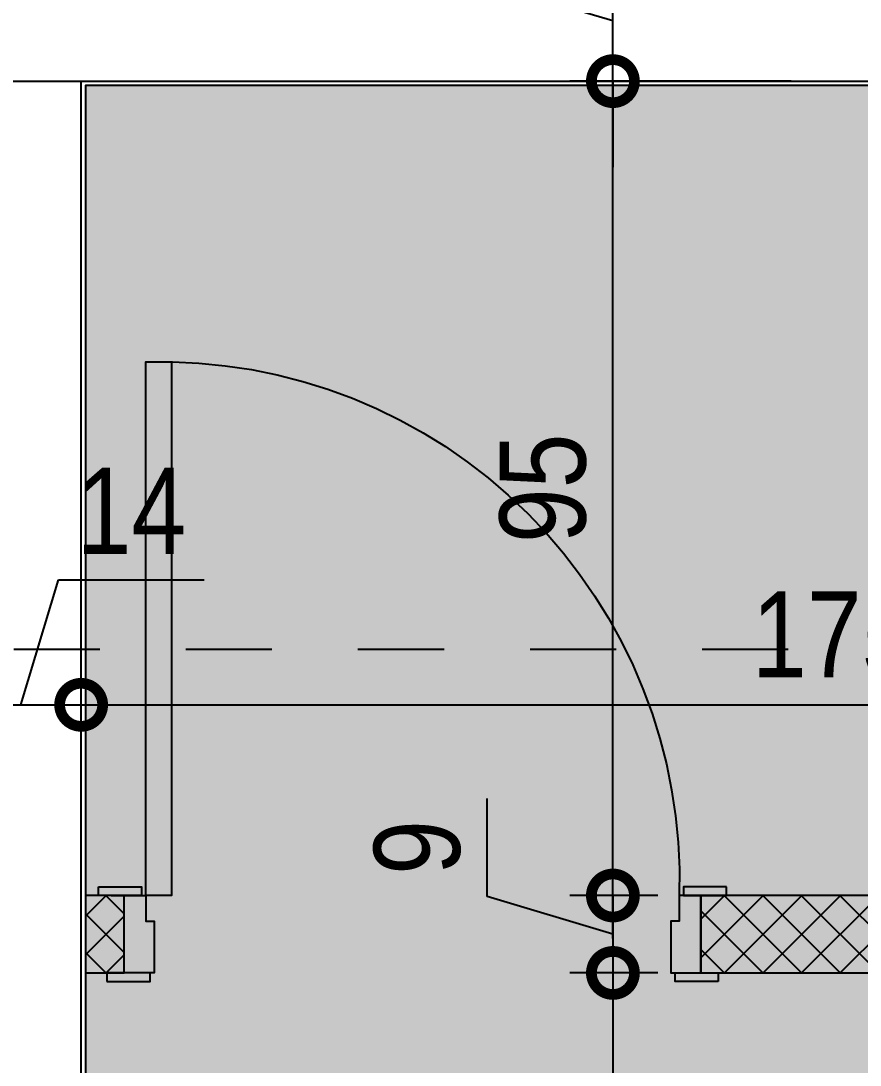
# Model space of a CAD drawing. Header units: metres. Extents: x -41 to 570, y -54 to 184.
# Drawn here: x 6.838 to 7.813, y -5.243 to -4.03 of the extents above; entities that cross this region are included whole.
import ezdxf

# ---------------------------------------------------------------- set-up
doc = ezdxf.new("R2010")
doc.units = ezdxf.units.M
doc.linetypes.add('DASHEDX2', pattern=[1.5, 1, -0.5])
doc.linetypes.add('PUC$0$DASHEDX2', pattern=[1.5, 1, -0.5])
for name, color, linetype in [('1', 232, 'DASHEDX2'), ('ARQ-DIM', 2, 'Continuous'), ('PUC$0$ARQ-ALV ACAB', 4, 'Continuous'), ('PUC$0$ARQ-ALV OSSO', 5, 'Continuous'), ('PUC$0$ARQ-CAX @ 1', 1, 'Continuous'), ('PUC$0$ARQ-DRYWALL', 7, 'Continuous'), ('PUC$0$ARQ-PRJ', 7, 'PUC$0$DASHEDX2')]:
    doc.layers.add(name, color=color, linetype=linetype)
doc.layers.add('PUC$0$ARQ-FORRO', color=9, linetype='Continuous', lineweight=5)
doc.styles.add('Adesa', font='ARIALN.TTF')
doc.dimstyles.new('ADESA 1-0050', dxfattribs={"dimtxt": 0.1, "dimasz": 0.1, "dimexe": 0.05, "dimexo": 0.05, "dimgap": 0.03, "dimtad": 1, "dimdec": 1, "dimlfac": 100, "dimzin": 12, "dimtxsty": 'Adesa', "dimblk": 'DOTSMALL', "dimcen": 1, "dimdle": 0.05, "dimclrd": 1, "dimclre": 1, "dimclrt": 256, "dimazin": 3, "dimtm": 1e-09, "dimtfac": 1, "dimtdec": 1, "dimtmove": 1, "dimatfit": 0, "dimldrblk": 'DOTSMALL', "dimfxl": 0.8, "dimtvp": 2, "dimtolj": 1, "dimtzin": 0, "dimarcsym": 0})
pattern_1 = [(225, (4.438998795563914e-05, 0.0400044206336112), (0.02245064030267288, -0.02245064030267289), []), (315, (4.438998795563914e-05, 0.0400044206336112), (0.02245064030267289, 0.02245064030267288), [])]

# ---------------------------------------------------------------- blocks, each defined once
blk = doc.blocks.new('*U3386')
for points in [[(-0.04500000000023516, -0.04999806067381572), (0.004999999999491994, -0.04999806067381572), (0.004999999999491994, -0.05999806067423295), (-0.04500000000023516, -0.05999806067423295)], [(0.6649999999983186, -0.04999806074239731), (0.6149999999985915, -0.04999806074239731), (0.6149999999985915, -0.05999806074284296), (0.6649999999983186, -0.05999806074284296)], [(-0.05500000000006366, -0.1599999999634463), (-0.005000000000336513, -0.1599999999634463), (-0.005000000000336513, -0.1499999999630006), (-0.05500000000006366, -0.1499999999630006)], [(0, -0.1499999999630859), (5.51091059616504e-17, -0.7699999999633984), (0.03000000000020014, -0.7699999999633984), (0.03000000000020009, -0.1499999999630859)], [(0.6749999999981309, -0.1599999999637873), (0.6249999999984037, -0.1599999999637873), (0.6249999999984037, -0.1499999999633417), (0.6749999999981309, -0.1499999999633417)]]:
    blk.add_lwpolyline(points, close=True)
for points in [[(-0.03999999999973625, -0.1499999999628585), (-3.410605131648481e-13, -0.1499999999630859), (-3.410605131648481e-13, -0.1199999999628858), (0.009999999999877218, -0.1199999999628858), (0.009999999999487447, -0.0599980607198498), (-0.02500000000116284, -0.05999806071962242), (-0.02499999999952252, -0.1499999999628585)], [(0.6599999999991677, -0.1499999999630859), (0.6199999999999999, -0.1499999999633133), (0.6199999999999999, -0.1199999999631132), (0.6099999999997816, -0.1199999999631132), (0.609999999998596, -0.05999806075682644), (0.644999999999701, -0.05999806075659907), (0.6449999999995224, -0.1499999999630859)]]:
    blk.add_lwpolyline(points)
at = {"layer": 'PUC$0$ARQ-PRJ'}
blk.add_arc((0.01788461538474561, -0.1678846153482015), 0.6023809391554809, 268.2986453946612, 1.701354605348371, dxfattribs=at)
blk = doc.blocks.new('PUC$0$forro area comum')
at = {"layer": 'PUC$0$ARQ-FORRO'}
h = blk.add_hatch(color=256, dxfattribs=at)
h.dxf.hatch_style = 1
h.paths.add_polyline_path([(-6.913414188683245, 5.936214655339559), (-8.65343001441748, 5.936214655339559), (-8.653385624429523, 4.104864600000012), (-6.913369798695287, 4.104864600000012)])
at = {"layer": 'PUC$0$ARQ-FORRO', "elevation": -4.31835632350037e-06}
blk.add_lwpolyline([(-6.913414188683245, 5.936214655339559), (-8.65343001441748, 5.936214655339559), (-8.653385624429523, 4.104864600000012), (-6.913369798695287, 4.104864600000012)], close=True, dxfattribs=at)
blk = doc.blocks.new('PUC')
at = {"layer": 'PUC$0$ARQ-DRYWALL'}
h = blk.add_hatch(dxfattribs=at)
h.set_pattern_fill('ANSI37', color=8, scale=0.01, angle=180)
h.set_pattern_definition(pattern_1)
h.paths.add_polyline_path([(-7.628398565024749, 5.136160358795999), (-8.65338562442954, 5.136160358795999), (-8.653385463906337, 5.046198091777889), (-7.628398404501548, 5.046198091777889)])
h = blk.add_hatch(dxfattribs=at)
h.set_pattern_fill('ANSI37', color=8, scale=0.01, angle=180)
h.set_pattern_definition(pattern_1)
h.paths.add_polyline_path([(-6.913369798689846, 5.136158418660018), (-6.958398565024996, 5.136159873975163), (-6.958398565024413, 5.04615841958974), (-6.913369798689846, 5.046158418660021)])
at = {"layer": 'PUC$0$ARQ-ALV ACAB', "elevation": -4.31835632350037e-06}
blk.add_lwpolyline([(-8.653385624429548, 5.936214655339515), (-8.653385624429523, 4.104864600000014), (-6.913369798695287, 4.104864600000009), (-6.913369798695287, 5.936214655339676), (-6.963369798695283, 5.936214655339676), (-6.96336979869529, 6.086214655339262), (-6.838369798691533, 6.08621486730572)], dxfattribs=at)
at = {"layer": 'PUC$0$ARQ-ALV OSSO'}
for points, elevation in [([(-6.908369798687748, 5.941215079311762), (-6.908321604023876, 4.099864600000009)], -4.31835632350037e-06), ([(-5.009997210000002, 4.099864600000014), (-8.658321604023877, 4.099864600000004)], -4.318356323902826e-06)]:
    blk.add_lwpolyline(points, dxfattribs=dict(at, elevation=elevation))
at = {"layer": 'PUC$0$ARQ-DRYWALL', "extrusion": (-8.65312848618848e-07, 4.320886314667705e-06, 0.9999999999902908), "elevation": 2.328941210288937e-05}
blk.add_lwpolyline([(-8.653385624431495, 5.046214655354458), (-7.628398565025032, 5.046181528104654)], dxfattribs=at)
at = {"layer": 'PUC$0$ARQ-DRYWALL'}
for points in [[(-7.628398241079364, 5.046181528147706, -5.115515615850071e-06), (-7.628398565022874, 5.136181528158175, -4.496717359943581e-06), (-8.653385626050891, 5.13621465540803, -6.002593508872555e-06)], [(-6.913369798695288, 5.136158418660018, -4.496692464052113e-06), (-6.958398565024996, 5.136159873975163, -4.535662722366332e-06), (-6.958398565024413, 5.04615841958974, -4.496717359943581e-06), (-6.913369798695289, 5.046158418660021, -4.496692464052123e-06)]]:
    blk.add_polyline3d(points, dxfattribs=at)
at = {"layer": 'PUC$0$ARQ-CAX @ 1', "xscale": -1}
blk.add_blockref('*U3386', (-6.983398565026159, 5.196157934694785, -4.535662722366332e-06), dxfattribs=at)
at = {"layer": 'PUC$0$ARQ-FORRO'}
blk.add_blockref('PUC$0$forro area comum', (0, 0), dxfattribs=at)
blk = doc.blocks.new('_DotSmall')
at = {"color": 0, "linetype": 'ByBlock', "const_width": 0.5}
blk.add_lwpolyline([(-0.0625, 0, 1), (0.0625, 0, 1)], format="xyb", close=True, dxfattribs=at)
blk = doc.blocks.new('*D1633')
at = {"layer": 'ARQ-DIM', "color": 1, "lineweight": -2, "transparency": 16777216}
for p, q in [((7.526271620625445, -5.096181528147708), (7.526271620625445, -4.049864600000009)), ((7.733393015831382, -4.099864600000009), (7.476271620625445, -4.099864600000009)), ((7.578398241079367, -5.046181528147708), (7.476271620625445, -5.046181528147708))]:
    blk.add_line(p, q, dxfattribs=at)
at = {"layer": 'Defpoints', "color": 0, "transparency": 16777216}
for p in [(7.526271620625445, -4.099864600000009), (7.783393015831382, -4.099864600000009, -4.318356323902826e-06), (7.628398241079367, -5.046181528147708, -5.115515615850071e-06)]:
    blk.add_point(p, dxfattribs=at)
at = {"layer": 'ARQ-DIM', "color": 1, "lineweight": -2, "transparency": 16777216, "xscale": 0.1, "yscale": 0.1, "zscale": 0.1}
for p, rotation in [((7.526271620625445, -4.099864600000009), 90), ((7.526271620625445, -5.046181528147708), 270)]:
    blk.add_blockref('_DotSmall', p, dxfattribs=dict(at, rotation=rotation))
at = {"layer": 'ARQ-DIM', "transparency": 16777216, "insert": (7.445214321853273, -4.573023064073861), "char_height": 0.1, "attachment_point": 5, "rotation": 90, "style": 'Adesa'}
blk.add_mtext('\\A1;95', dxfattribs=at)
blk = doc.blocks.new('*D1634')
at = {"layer": 'ARQ-DIM', "color": 1, "lineweight": -2, "transparency": 16777216}
for p, q in [((7.380214160318442, -5.047364338521293), (7.380214160318442, -4.933407994728659)), ((7.526271459090611, -5.046181528147708), (7.526271459090611, -4.946181528147709)), ((7.526271459090611, -5.091181528152943), (7.380214160318442, -5.047364338521293)), ((7.578398241079367, -5.046181528147708), (7.476271459090611, -5.046181528147708)), ((7.526271459090611, -5.046181528147708), (7.526271459090611, -5.136181528158177)), ((7.526271459090611, -5.046181528147708), (7.526271459090611, -5.136181528158177)), ((7.578398565022876, -5.136181528158177), (7.476271459090611, -5.136181528158177)), ((7.526271459090611, -5.136181528158177), (7.526271459090611, -5.236181528158177))]:
    blk.add_line(p, q, dxfattribs=at)
at = {"layer": 'Defpoints', "color": 0, "transparency": 16777216}
for p in [(7.628398241079367, -5.046181528147708, -5.73431061498877e-06), (7.526271459090611, -5.136181528158177), (7.628398565022876, -5.136181528158177, -5.11551235908228e-06)]:
    blk.add_point(p, dxfattribs=at)
at = {"layer": 'ARQ-DIM', "color": 1, "lineweight": -2, "transparency": 16777216, "xscale": 0.1, "yscale": 0.1, "zscale": 0.1}
for p, rotation in [((7.526271459090611, -5.046181528147708), 270), ((7.526271459090611, -5.136181528158177), 90)]:
    blk.add_blockref('_DotSmall', p, dxfattribs=dict(at, rotation=rotation))
at = {"layer": 'ARQ-DIM', "transparency": 16777216, "insert": (7.29915686154627, -4.990386166624978), "char_height": 0.1, "attachment_point": 5, "rotation": 90, "style": 'Adesa'}
blk.add_mtext('\\A1;9', dxfattribs=at)
blk = doc.blocks.new('*D1635')
at = {"layer": 'ARQ-DIM', "color": 1, "lineweight": -2, "transparency": 16777216}
for p, q in [((7.526271620625424, -5.086181528158177), (7.526271620625424, -5.991214655339581)), ((7.578398565022876, -5.136181528158177), (7.476271620625424, -5.136181528158177)), ((7.608414188682555, -5.941214655339581), (7.476271620625424, -5.941214655339581))]:
    blk.add_line(p, q, dxfattribs=at)
at = {"layer": 'Defpoints', "color": 0, "transparency": 16777216}
for p in [(7.628398565022876, -5.136181528158177, -4.496717359943581e-06), (7.526271620625424, -5.941214655339581), (7.658414188682555, -5.941214655339581, -4.318356323500168e-06)]:
    blk.add_point(p, dxfattribs=at)
at = {"layer": 'ARQ-DIM', "color": 1, "lineweight": -2, "transparency": 16777216, "xscale": 0.1, "yscale": 0.1, "zscale": 0.1}
for p, rotation in [((7.526271620625424, -5.136181528158177), 90), ((7.526271620625424, -5.941214655339581), 270)]:
    blk.add_blockref('_DotSmall', p, dxfattribs=dict(at, rotation=rotation))
at = {"layer": 'ARQ-DIM', "transparency": 16777216, "insert": (7.436176122671807, -5.538698091748882), "char_height": 0.1, "attachment_point": 5, "rotation": 90, "style": 'Adesa'}
blk.add_mtext('\\A1;80,5', dxfattribs=at)
blk = doc.blocks.new('*D1654')
at = {"layer": 'ARQ-DIM', "color": 1, "lineweight": -2, "transparency": 16777216}
for p, q in [((6.838401668490901, -4.824609547552466), (6.881963060032511, -4.679404909080433)), ((6.881963060032511, -4.679404909080433), (7.051444642570028, -4.679404909080433)), ((6.768414188675704, -4.911206192808918), (6.768414188675704, -4.774609547552466)), ((6.908389148306097, -4.911202423998499), (6.908389148306097, -4.774609547552466)), ((6.768414188675704, -4.824609547552466), (6.668414188675705, -4.824609547552466)), ((6.768414188675704, -4.824609547552466), (6.908389148306097, -4.824609547552466)), ((6.768414188675704, -4.824609547552466), (6.908389148306097, -4.824609547552466)), ((6.908389148306097, -4.824609547552466), (7.008389148306096, -4.824609547552466))]:
    blk.add_line(p, q, dxfattribs=at)
at = {"layer": 'Defpoints', "color": 0, "transparency": 16777216}
for p in [(6.908389148306097, -4.824609547552466), (6.768414188675704, -4.961206192808918, -4.31835632350037e-06), (6.908389148306097, -4.961202423998499, -4.31835632350037e-06)]:
    blk.add_point(p, dxfattribs=at)
at = {"layer": 'ARQ-DIM', "color": 1, "lineweight": -2, "transparency": 16777216, "xscale": 0.1, "yscale": 0.1, "zscale": 0.1}
blk.add_blockref('_DotSmall', (6.768414188675704, -4.824609547552466), dxfattribs=at)
at = {"layer": 'ARQ-DIM', "color": 1, "lineweight": -2, "transparency": 16777216, "xscale": 0.1, "yscale": 0.1, "zscale": 0.1, "rotation": 180}
blk.add_blockref('_DotSmall', (6.908389148306097, -4.824609547552466), dxfattribs=at)
at = {"layer": 'ARQ-DIM', "transparency": 16777216, "insert": (6.96670385130127, -4.5992002706084), "char_height": 0.1, "attachment_point": 5, "style": 'Adesa'}
blk.add_mtext('\\A1;14', dxfattribs=at)
blk = doc.blocks.new('*D1655')
at = {"layer": 'ARQ-DIM', "color": 1, "lineweight": -2, "transparency": 16777216}
for p, q in [((6.908389148306097, -4.90407728525572), (6.908389148306097, -4.774609547552466)), ((8.658365994011834, -4.90407728525572), (8.658365994011834, -4.774609547552466)), ((6.858389148306097, -4.824609547552466), (8.708365994011835, -4.824609547552466))]:
    blk.add_line(p, q, dxfattribs=at)
at = {"layer": 'Defpoints', "color": 0, "transparency": 16777216}
for p in [(8.658365994011834, -4.824609547552466), (6.908389148306097, -4.954077285255719, -4.31835632350037e-06), (8.658365994011834, -4.954077285255719, -4.318356323483674e-06)]:
    blk.add_point(p, dxfattribs=at)
at = {"layer": 'ARQ-DIM', "color": 1, "lineweight": -2, "transparency": 16777216, "xscale": 0.1, "yscale": 0.1, "zscale": 0.1, "rotation": 180}
blk.add_blockref('_DotSmall', (6.908389148306097, -4.824609547552466), dxfattribs=at)
at = {"layer": 'ARQ-DIM', "color": 1, "lineweight": -2, "transparency": 16777216, "xscale": 0.1, "yscale": 0.1, "zscale": 0.1}
blk.add_blockref('_DotSmall', (8.658365994011834, -4.824609547552466), dxfattribs=at)
at = {"layer": 'ARQ-DIM', "transparency": 16777216, "insert": (7.783377571158965, -4.743552248780297), "char_height": 0.1, "attachment_point": 5, "style": 'Adesa'}
blk.add_mtext('\\A1;175', dxfattribs=at)
blk = doc.blocks.new('*D1661')
at = {"layer": 'ARQ-DIM', "color": 1, "lineweight": -2, "transparency": 16777216}
for p, q in [((7.381066982153401, -3.986303208458399), (7.381066982153401, -3.816821625920882)), ((7.526271620625434, -3.959864600000009), (7.526271620625434, -3.859864600000009)), ((7.683393015831381, -3.959864600000009), (7.476271620625434, -3.959864600000009)), ((7.526271620625434, -4.099864600000009), (7.526271620625434, -3.959864600000009)), ((7.526271620625434, -4.099864600000009), (7.526271620625434, -3.959864600000009)), ((7.526271620625434, -4.029864600000009), (7.381066982153401, -3.986303208458399)), ((7.683393015831381, -4.099864600000009), (7.476271620625434, -4.099864600000009)), ((7.526271620625434, -4.099864600000009), (7.526271620625434, -4.199864600000009))]:
    blk.add_line(p, q, dxfattribs=at)
at = {"layer": 'Defpoints', "color": 0, "transparency": 16777216}
for p in [(7.526271620625434, -3.959864600000009), (7.733393015831381, -3.959864600000009, -4.31835632350037e-06), (7.733393015831381, -4.099864600000009)]:
    blk.add_point(p, dxfattribs=at)
at = {"layer": 'ARQ-DIM', "color": 1, "lineweight": -2, "transparency": 16777216, "xscale": 0.1, "yscale": 0.1, "zscale": 0.1}
for p, rotation in [((7.526271620625434, -3.959864600000009), 270), ((7.526271620625434, -4.099864600000009), 90)]:
    blk.add_blockref('_DotSmall', p, dxfattribs=dict(at, rotation=rotation))
at = {"layer": 'ARQ-DIM', "transparency": 16777216, "insert": (7.300862343681366, -3.901562417189642), "char_height": 0.1, "attachment_point": 5, "rotation": 90, "style": 'Adesa'}
blk.add_mtext('\\A1;14', dxfattribs=at)
blk = doc.blocks.new('est-lo-08-6sa-r00')
at = {"layer": '1'}
blk.add_line((739.8198600000004, -207.0184979999997), (948.3827900000001, -119.971627), dxfattribs=at)

msp = doc.modelspace()

# ---------------------------------------------------------------- block references
at = {"rotation": 180}
msp.add_blockref('PUC', (0, 0), dxfattribs=at)
at = {"linetype": 'Continuous', "xscale": 0.01, "yscale": 0.01, "zscale": 0.01, "rotation": 337.346050855639}
msp.add_blockref('est-lo-08-6sa-r00', (0, 0), dxfattribs=at)

# ---------------------------------------------------------------- dimensions: what is measured, and where the dimension line sits
at = {"layer": 'ARQ-DIM'}
for base, p1, p2, picture, middle in [((7.526271620625434, -3.959864600000009, -4.318356323902826e-06), (7.733393015831378, -4.099864600000007, -4.318356323902826e-06), (7.733393015831378, -3.959864600000007, -8.636712647403197e-06), '*D1661', (7.300862343681366, -3.9563032084584, -4.318356323902826e-06)), ((7.526271459090611, -5.136181528158177, 6.187949991386992e-07), (7.628398241079363, -5.046181528147707, -5.115515615850071e-06), (7.628398565022873, -5.136181528158176, -4.496717359943581e-06), '*D1634', (7.29915686154627, -5.017364338521294, 6.187949991386992e-07)), ((7.526271620625424, -5.941214655339581), (7.628398565022873, -5.136181528158176, -4.496717359943581e-06), (7.658414188682551, -5.941214655339579, -4.318356323500168e-06), '*D1635', (7.436176122671807, -5.538698091748882))]:
    dim = msp.add_linear_dim(base=base, p1=p1, p2=p2, angle=89.99999999999999, dimstyle='ADESA 1-0050', dxfattribs=at)
    dim.commit()
    dim.dimension.update_dxf_attribs({"geometry": picture, "text_midpoint": middle})
dim = msp.add_linear_dim(base=(7.526271620625445, -4.099864600000009), p1=(7.628398241079363, -5.046181528147707, -5.115515615850071e-06), p2=(7.783393015831378, -4.099864600000007, -4.318356323902826e-06), angle=89.99999999999999, dimstyle='ADESA 1-0050', override={"dimdec": 0}, dxfattribs=at)
dim.commit()
dim.dimension.update_dxf_attribs({"geometry": '*D1633', "text_midpoint": (7.445214321853273, -4.573023064073861)})
for base, p1, p2, picture, middle in [((6.908389148306097, -4.824609547552466), (6.768414188675704, -4.961206192808918, -4.31835632350037e-06), (6.908389148306097, -4.961202423998499, -4.31835632350037e-06), '*D1654', (6.911963060032511, -4.5992002706084)), ((8.658365994011834, -4.824609547552466), (6.908389148306097, -4.954077285255719, -4.31835632350037e-06), (8.658365994011834, -4.954077285255719, -4.318356323483674e-06), '*D1655', (7.783377571158965, -4.743552248780297))]:
    dim = msp.add_linear_dim(base=base, p1=p1, p2=p2, dimstyle='ADESA 1-0050', dxfattribs=at)
    dim.commit()
    dim.dimension.update_dxf_attribs({"geometry": picture, "text_midpoint": middle})

doc.saveas('drawing.dxf')
